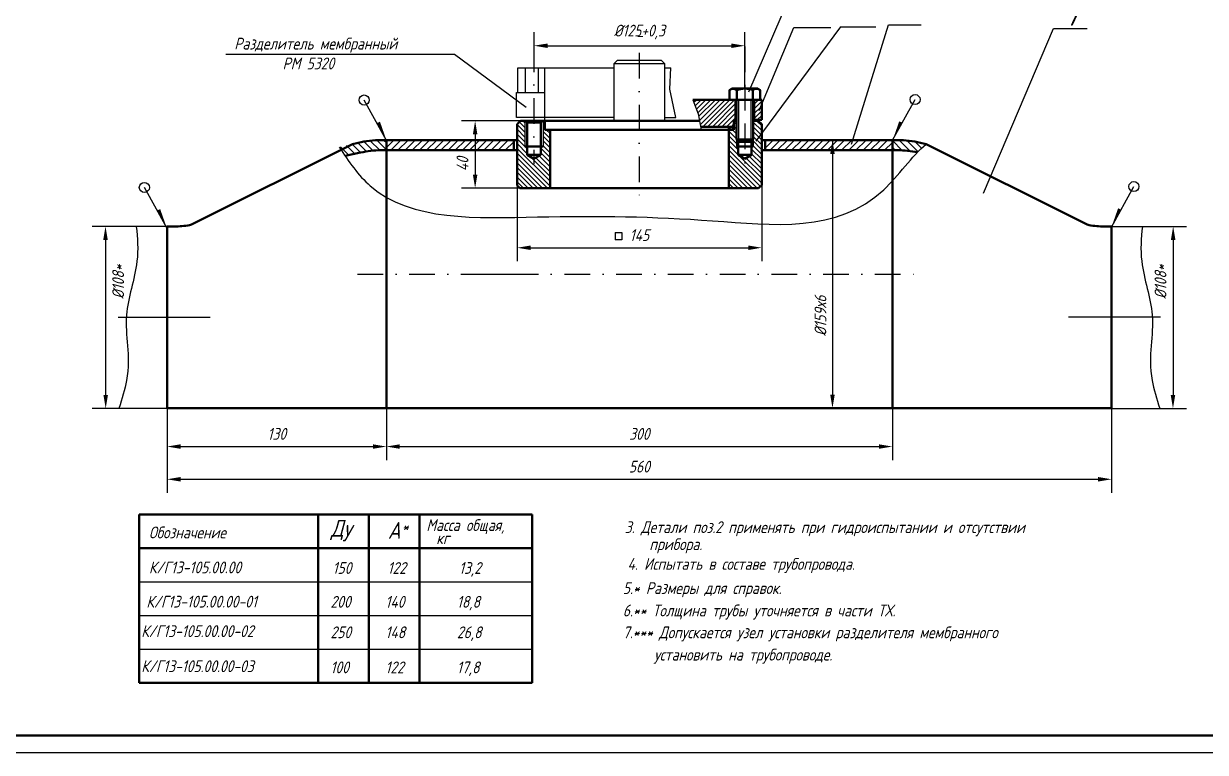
# Model space of a CAD drawing. Header units: inches. Extents: x 4333 to 5224, y 1590 to 2010.
# Drawn here: x 4669.2 to 5019.5, y 1590.2 to 1806.3 of the extents above; entities that cross this region are included whole.
import ezdxf

# ---------------------------------------------------------------- set-up
doc = ezdxf.new("R2010")
doc.units = ezdxf.units.IN
doc.header["$LTSCALE"] = 0.6
doc.header["$MEASUREMENT"] = 0
for name, pattern in [('DASHDOT', [25.4, 12.7, -6.35, 0, -6.35]), ('DASHED', [19.05, 12.7, -6.35]), ('PHANTOM', [63.5, 31.75, -6.35, 6.35, -6.35, 6.35, -6.35])]:
    doc.linetypes.add(name, pattern=pattern)
doc.styles.get("Standard").update_dxf_attribs({"font": 'romand.shx', "width": 0.8, "oblique": 15, "height": 3.5})
doc.dimstyles.get("Standard").update_dxf_attribs({"dimtxt": 3.5, "dimasz": 4, "dimexe": 4, "dimexo": 0, "dimgap": 2, "dimtad": 1, "dimrnd": 0.05, "dimtxsty": 'Standard', "dimcen": 0.09, "dimadec": 0, "dimazin": 2, "dimtfac": 1, "dimtmove": 0, "dimatfit": 3, "dimfxl": 0, "dimtolj": 1, "dimtzin": 0, "dimlwd": 25, "dimlwe": 25, "dimarcsym": 0})

# ---------------------------------------------------------------- blocks, each defined once
blk = doc.blocks.new('*D319')
at = {"color": 0, "lineweight": 25}
for p, q in [((4820.52, 1793.16), (4820.52, 1803.76)), ((4883.02, 1787.03), (4883.02, 1803.76)), ((4824.52, 1799.76), (4879.02, 1799.76))]:
    blk.add_line(p, q, dxfattribs=at)
at = {"color": 0}
for points in [[(4824.52, 1800.42), (4824.52, 1799.09), (4820.52, 1799.76)], [(4879.02, 1800.42), (4879.02, 1799.09), (4883.02, 1799.76)]]:
    blk.add_solid(points, dxfattribs=at)
at = {"layer": 'DEFPOINTS', "color": 0}
for p in [(4883.02, 1799.76), (4820.52, 1793.16), (4883.02, 1787.03)]:
    blk.add_point(p, dxfattribs=at)
at = {"color": 0, "insert": (4851.77, 1803.84), "char_height": 3.5, "attachment_point": 5}
blk.add_mtext('\\A1;%%C125+0,3', dxfattribs=at)
blk = doc.blocks.new('*D328')
at = {"color": 0, "lineweight": 25}
for p, q in [((4815.52, 1758.36), (4815.52, 1735.86)), ((4888.02, 1758.41), (4888.02, 1735.86)), ((4819.52, 1739.86), (4884.02, 1739.86))]:
    blk.add_line(p, q, dxfattribs=at)
at = {"color": 0}
for points in [[(4819.52, 1740.52), (4819.52, 1739.19), (4815.52, 1739.86)], [(4884.02, 1740.52), (4884.02, 1739.19), (4888.02, 1739.86)]]:
    blk.add_solid(points, dxfattribs=at)
at = {"layer": 'DEFPOINTS', "color": 0}
for p in [(4815.52, 1758.36), (4888.02, 1758.41), (4888.02, 1739.86)]:
    blk.add_point(p, dxfattribs=at)
at = {"color": 0, "insert": (4851.77, 1743.61), "char_height": 3.5, "attachment_point": 5}
blk.add_mtext('\\A1;145', dxfattribs=at)
blk = doc.blocks.new('*D331')
at = {"color": 0, "lineweight": 25}
for p, q in [((4711.74, 1692.28), (4711.74, 1676.91)), ((4776.78, 1692.28), (4776.78, 1676.91)), ((4715.74, 1680.91), (4772.78, 1680.91))]:
    blk.add_line(p, q, dxfattribs=at)
at = {"color": 0}
for points in [[(4715.74, 1681.57), (4715.74, 1680.24), (4711.74, 1680.91)], [(4772.78, 1681.57), (4772.78, 1680.24), (4776.78, 1680.91)]]:
    blk.add_solid(points, dxfattribs=at)
at = {"layer": 'DEFPOINTS', "color": 0}
for p in [(4711.74, 1692.28), (4776.78, 1692.28), (4776.78, 1680.91)]:
    blk.add_point(p, dxfattribs=at)
at = {"color": 0, "insert": (4744.26, 1684.66), "char_height": 3.5, "attachment_point": 5}
blk.add_mtext('\\A1;130', dxfattribs=at)
blk = doc.blocks.new('*D332')
at = {"color": 0, "lineweight": 25}
for p, q in [((4711.74, 1692.19), (4711.74, 1667.2)), ((4991.74, 1692.28), (4991.74, 1667.2)), ((4715.74, 1671.2), (4987.74, 1671.2))]:
    blk.add_line(p, q, dxfattribs=at)
at = {"color": 0}
for points in [[(4715.74, 1671.87), (4715.74, 1670.54), (4711.74, 1671.2)], [(4987.74, 1671.87), (4987.74, 1670.54), (4991.74, 1671.2)]]:
    blk.add_solid(points, dxfattribs=at)
at = {"layer": 'DEFPOINTS', "color": 0}
for p in [(4711.74, 1692.19), (4991.74, 1692.28), (4991.74, 1671.2)]:
    blk.add_point(p, dxfattribs=at)
at = {"color": 0, "insert": (4851.74, 1674.95), "char_height": 3.5, "attachment_point": 5}
blk.add_mtext('\\A1;560', dxfattribs=at)

msp = doc.modelspace()

# ---------------------------------------------------------------- hatches: boundary and pattern name
h = msp.add_hatch()
h.set_pattern_fill('ANSI31', color=256, scale=8, style=0)
h.set_pattern_definition([(45, (-3163.9178, 618.5841), (-0.70710678, 0.70710678), [])])
h.paths.add_polyline_path([(4879.766, 1775.739), (4879.766, 1777.739), (4880.266, 1777.739), (4880.266, 1783.739), (4878.451, 1783.739), (4867.639, 1783.739), (4869.166, 1779.564), (4869.857, 1775.739)])
h.paths.add_polyline_path([(4888.016, 1783.739), (4885.766, 1783.739), (4885.766, 1777.739), (4888.016, 1777.739)])
h = msp.add_hatch()
h.set_pattern_fill('ANSI37', color=256, scale=5, style=0)
h.set_pattern_definition([(45, (-3163.9178, 601.4038), (-0.44194174, 0.44194174), []), (135, (-3163.9178, 601.4038), (-0.44194174, -0.44194174), [])])
h.paths.add_polyline_path([(4879.766, 1775.739), (4878.266, 1775.739), (4878.266, 1774.814), (4879.766, 1774.814)])
h = msp.add_hatch()
h.set_pattern_fill('ANSI31', color=256, scale=12, angle=90, style=0)
h.set_pattern_definition([(135, (-4452.3774, 856.0217), (-1.06066017, -1.06066017), [])])
edge = h.paths.add_edge_path()
edge.add_line((4776.777, 1771.71), (4776.741, 1771.776))
edge.add_line((4776.741, 1771.776), (4775.209, 1771.776))
edge.add_arc((4775.209, 1741.776), 30, 90, 103.05167)
edge.add_line((4768.434, 1771.001), (4762.796, 1769.694))
edge.add_spline(control_points=[(4762.796, 1769.694), (4763.366, 1768.806), (4763.941, 1767.927), (4764.526, 1767.063)], knot_values=[3.572137, 3.572137, 3.572137, 3.572137, 6.6378057, 6.6378057, 6.6378057, 6.6378057], degree=3, periodic=0)
edge.add_line((4764.526, 1767.063), (4769.119, 1768.08))
edge.add_arc((4775.209, 1741.776), 27, 90, 103.03627, ccw=False)
edge.add_line((4775.209, 1768.776), (4776.777, 1768.776))
edge.add_line((4776.777, 1768.776), (4776.777, 1771.71))
edge = h.paths.add_edge_path()
edge.add_spline(control_points=[(4934.7, 1768.652), (4935.388, 1769.348), (4936.083, 1770.005), (4936.79, 1770.606)], knot_values=[186.176035, 186.176035, 186.176035, 186.176035, 188.9061185, 188.9061185, 188.9061185, 188.9061185], degree=3, periodic=0)
edge.add_line((4936.79, 1770.606), (4935.084, 1771.001))
edge.add_arc((4928.31, 1741.776), 30, 76.94833, 90)
edge.add_line((4928.31, 1771.776), (4926.833, 1771.776))
edge.add_line((4926.833, 1771.776), (4926.829, 1771.768))
edge.add_line((4926.829, 1771.768), (4926.832, 1771.776))
edge.add_line((4926.832, 1771.776), (4926.741, 1771.776))
edge.add_line((4926.741, 1771.776), (4926.741, 1768.776))
edge.add_line((4926.741, 1768.776), (4928.31, 1768.776))
edge.add_arc((4928.31, 1741.776), 27, 77.41841, 90, ccw=False)
edge.add_spline(control_points=[(4934.191, 1768.127), (4934.36, 1768.305), (4934.53, 1768.479), (4934.7, 1768.652)], knot_values=[185.5001757, 185.5001757, 185.5001757, 185.5001757, 186.176035, 186.176035, 186.176035, 186.176035], degree=3, periodic=0)
h = msp.add_hatch()
h.set_pattern_fill('ANSI31', color=256, scale=12, style=0)
h.set_pattern_definition([(45, (-4452.3774, 856.0217), (-1.06066017, 1.06066017), [])])
h.paths.add_polyline_path([(4776.777, 1771.776), (4776.777, 1771.727), (4776.817, 1771.64), (4776.777, 1771.71), (4776.777, 1768.776), (4814.516, 1768.776), (4814.516, 1771.776), (4813.473, 1771.776)])
h.paths.add_polyline_path([(4926.741, 1768.776), (4926.741, 1771.776), (4889.016, 1771.776), (4889.016, 1768.776)])

# ---------------------------------------------------------------- linework, layer by layer
for p, q in [((4884.18, 1786.069), (4897.239, 1816.418)), ((4911.418, 1805.335), (4886.234, 1771.46)), ((4887.309, 1780.589), (4897.588, 1805.185)), ((4914.617, 1770.584), (4925.571, 1805.949)), ((4953.783, 1756.017), (4974.511, 1804.882)), ((4729.194, 1797.3), (4796.965, 1797.3)), ((4796.965, 1797.3), (4818.222, 1781.501)), ((4844.241, 1794.464), (4845.241, 1795.464)), ((4844.241, 1777.514), (4844.241, 1794.464)), ((4858.216, 1795.464), (4859.216, 1794.464)), ((4859.216, 1794.464), (4859.216, 1777.514)), ((4815.766, 1785.889), (4815.766, 1793.164)), ((4815.766, 1793.164), (4844.241, 1793.164)), ((4817.941, 1793.164), (4817.941, 1785.889)), ((4821.866, 1791.989), (4821.866, 1793.164)), ((4821.866, 1785.889), (4821.866, 1791.989)), ((4859.216, 1793.164), (4861.104, 1793.164)), ((4860.816, 1786.914), (4861.104, 1793.164)), ((4862.566, 1778.489), (4860.816, 1786.914)), ((4776.817, 1771.64), (4770.162, 1783.659)), ((4815.316, 1785.889), (4823.766, 1785.889)), ((4867.639, 1783.739), (4869.166, 1779.564)), ((4881.218, 1771.304), (4881.218, 1783.739)), ((4884.867, 1771.338), (4884.867, 1783.739)), ((4926.829, 1771.768), (4933.483, 1783.787)), ((4815.516, 1776.514), (4815.516, 1762.514)), ((4815.516, 1776.514), (4815.516, 1773.711)), ((4817.816, 1774.084), (4815.516, 1776.384)), ((4817.816, 1775.498), (4816.158, 1777.156)), ((4817.816, 1776.912), (4817.215, 1777.514)), ((4817.816, 1777.514), (4817.816, 1769.864)), ((4823.216, 1777.514), (4823.216, 1769.864)), ((4823.766, 1776.619), (4823.216, 1777.169)), ((4869.537, 1777.514), (4838.491, 1777.514)), ((4844.241, 1778.489), (4839.166, 1778.489)), ((4851.766, 1777.514), (4869.537, 1777.514)), ((4859.216, 1778.489), (4862.566, 1778.489)), ((4869.166, 1779.564), (4870.024, 1774.814)), ((4880.522, 1776.432), (4879.766, 1777.188)), ((4880.522, 1777.514), (4880.522, 1769.864)), ((4885.497, 1777.514), (4885.497, 1769.864)), ((4888.016, 1774.594), (4885.504, 1777.106)), ((4888.016, 1776.009), (4886.51, 1777.515)), ((4817.816, 1772.67), (4815.516, 1774.97)), ((4817.816, 1771.255), (4815.516, 1773.555)), ((4823.766, 1775.205), (4823.216, 1775.755)), ((4825.266, 1772.291), (4823.216, 1774.341)), ((4825.266, 1770.876), (4823.216, 1772.926)), ((4825.266, 1773.705), (4824.157, 1774.814)), ((4880.522, 1772.189), (4878.266, 1774.445)), ((4881.016, 1770.281), (4878.266, 1773.031)), ((4880.522, 1773.604), (4879.312, 1774.814)), ((4880.522, 1775.018), (4879.766, 1775.773)), ((4888.016, 1773.18), (4885.504, 1775.692)), ((4888.016, 1771.766), (4885.504, 1774.278)), ((4888.016, 1770.352), (4885.504, 1772.864)), ((4813.473, 1771.776), (4815.516, 1771.776)), ((4818.516, 1769.141), (4815.516, 1772.141)), ((4818.516, 1767.727), (4815.516, 1770.727)), ((4815.516, 1769.499), (4815.516, 1762.514)), ((4825.266, 1759.563), (4815.516, 1769.313)), ((4825.266, 1766.634), (4822.516, 1769.384)), ((4825.266, 1769.462), (4823.216, 1771.512)), ((4825.266, 1768.048), (4823.216, 1770.098)), ((4881.016, 1768.867), (4878.266, 1771.617)), ((4881.016, 1767.452), (4878.266, 1770.202)), ((4888.016, 1767.523), (4885.016, 1770.523)), ((4888.016, 1766.109), (4885.016, 1769.109)), ((4888.016, 1768.938), (4885.242, 1771.712)), ((4825.266, 1758.149), (4815.516, 1767.899)), ((4824.487, 1757.514), (4815.516, 1766.484)), ((4825.266, 1760.977), (4819.364, 1766.88)), ((4825.266, 1762.391), (4821.102, 1766.556)), ((4825.266, 1763.805), (4822.002, 1767.07)), ((4825.266, 1765.22), (4822.516, 1767.97)), ((4888.016, 1759.038), (4878.266, 1768.788)), ((4887.621, 1758.019), (4878.266, 1767.374)), ((4886.712, 1757.514), (4878.266, 1765.96)), ((4888.016, 1760.452), (4881.223, 1767.246)), ((4888.016, 1761.867), (4883.427, 1766.456)), ((4888.016, 1763.281), (4884.327, 1766.97)), ((4888.016, 1764.695), (4885.016, 1767.695)), ((4823.073, 1757.514), (4815.516, 1765.07)), ((4821.658, 1757.514), (4815.516, 1763.656)), ((4820.244, 1757.514), (4815.516, 1762.242)), ((4885.298, 1757.514), (4878.266, 1764.546)), ((4883.884, 1757.514), (4878.266, 1763.131)), ((4818.83, 1757.514), (4815.516, 1760.827)), ((4817.416, 1757.514), (4815.516, 1759.413)), ((4882.47, 1757.514), (4878.266, 1761.717)), ((4881.055, 1757.514), (4878.266, 1760.303)), ((4879.641, 1757.514), (4878.266, 1758.889)), ((4711.666, 1745.731), (4705.012, 1757.75)), ((4829.611, 1757.514), (4816.366, 1757.514)), ((4834.952, 1757.514), (4816.366, 1757.514)), ((4887.116, 1757.514), (4816.366, 1757.514)), ((4836.02, 1757.514), (4828.804, 1757.514)), ((4851.766, 1757.514), (4870.822, 1757.514)), ((4865.662, 1757.514), (4874.384, 1757.514)), ((4878.271, 1757.514), (4874.361, 1757.514)), ((4991.704, 1745.969), (4998.358, 1757.988)), ((4711.741, 1746.193), (4701.465, 1746.193)), ((4991.741, 1746.193), (5002.018, 1746.193)), ((4844.548, 1744.422), (4846.548, 1744.422)), ((4844.548, 1744.422), (4844.548, 1742.243)), ((4846.548, 1742.243), (4844.548, 1742.243)), ((4846.548, 1744.422), (4846.548, 1742.243)), ((4712.857, 1692.193), (4697.471, 1692.193)), ((4990.626, 1692.193), (5006.011, 1692.193)), ((4703.474, 1640.807), (4819.954, 1640.807)), ((4703.474, 1630.807), (4819.954, 1630.807)), ((4703.474, 1620.807), (4819.954, 1620.807))]:
    msp.add_line(p, q)
at = {"lineweight": 30}
for p, q in [((4897.588, 1805.185), (4908.483, 1805.185)), ((4911.418, 1805.335), (4921.871, 1805.335)), ((4925.571, 1805.949), (4935.321, 1805.949)), ((4974.511, 1804.882), (4984.517, 1804.882))]:
    msp.add_line(p, q, dxfattribs=at)
at = {"linetype": 'DASHDOT'}
for p, q in [((4820.516, 1799.563), (4820.516, 1764.682)), ((4851.741, 1797.621), (4851.741, 1752.531)), ((4768.186, 1732.026), (4936.446, 1732.026))]:
    msp.add_line(p, q, dxfattribs=at)
at = {"linetype": 'DASHED'}
msp.add_line((4883.016, 1799.563), (4883.016, 1764.813), dxfattribs=at)
at = {"linetype": 'PHANTOM'}
for p, q in [((4844.241, 1794.464), (4859.216, 1794.464)), ((4845.241, 1795.464), (4858.216, 1795.464)), ((4815.316, 1778.489), (4815.316, 1785.889))]:
    msp.add_line(p, q, dxfattribs=at)
at = {"color": 0, "linetype": 'ByBlock'}
for p, q in [((4823.766, 1777.514), (4823.766, 1793.164)), ((4867.541, 1777.514), (4863.941, 1777.514)), ((4903.31, 1771.776), (4900.188, 1771.776)), ((4991.741, 1692.276), (4900.188, 1692.276))]:
    msp.add_line(p, q, dxfattribs=at)
at = {"lineweight": 50}
for p, q in [((4879.152, 1787.028), (4878.451, 1786.623)), ((4878.451, 1786.623), (4878.451, 1783.739)), ((4886.851, 1787.028), (4879.152, 1787.028)), ((4880.671, 1786.65), (4880.671, 1783.739)), ((4885.362, 1786.65), (4885.362, 1783.739)), ((4887.581, 1786.607), (4886.851, 1787.028)), ((4887.581, 1786.607), (4887.581, 1783.739)), ((4888.016, 1783.739), (4867.639, 1783.739)), ((4887.581, 1783.739), (4878.451, 1783.739)), ((4880.266, 1783.739), (4880.266, 1777.739)), ((4880.524, 1783.739), (4880.524, 1771.971)), ((4885.504, 1783.739), (4885.504, 1771.968)), ((4885.766, 1783.739), (4885.766, 1777.739)), ((4888.016, 1783.739), (4888.016, 1777.739)), ((4816.516, 1777.514), (4815.516, 1776.514)), ((4869.537, 1777.514), (4816.516, 1777.514)), ((4818.016, 1777.514), (4818.516, 1777.014)), ((4822.516, 1777.014), (4818.516, 1777.014)), ((4818.516, 1777.014), (4818.516, 1767.364)), ((4823.016, 1777.514), (4822.516, 1777.014)), ((4822.516, 1777.014), (4822.516, 1767.364)), ((4823.766, 1777.514), (4823.766, 1774.814)), ((4879.766, 1777.739), (4879.766, 1774.814)), ((4879.766, 1777.739), (4880.524, 1777.739)), ((4880.524, 1777.515), (4879.766, 1777.515)), ((4885.504, 1777.739), (4888.016, 1777.739)), ((4887.015, 1777.515), (4885.504, 1777.515)), ((4887.015, 1777.515), (4888.016, 1776.514)), ((4888.016, 1776.514), (4888.016, 1758.414)), ((4823.766, 1774.814), (4879.766, 1774.814)), ((4825.266, 1774.814), (4825.266, 1757.514)), ((4879.766, 1775.739), (4869.866, 1775.739)), ((4878.266, 1775.739), (4878.266, 1757.514)), ((4766.693, 1770.606), (4718.947, 1746.713)), ((4766.693, 1770.606), (4768.398, 1771.001)), ((4775.209, 1771.776), (4815.516, 1771.776)), ((4814.516, 1771.776), (4814.516, 1768.776)), ((4823.216, 1769.864), (4817.816, 1769.864)), ((4880.522, 1771.974), (4881.192, 1771.304)), ((4880.522, 1769.864), (4885.497, 1769.864)), ((4885.504, 1771.968), (4880.524, 1771.968)), ((4881.016, 1771.479), (4881.016, 1767.364)), ((4884.834, 1771.304), (4881.192, 1771.304)), ((4885.504, 1771.974), (4884.834, 1771.304)), ((4885.016, 1771.486), (4885.016, 1767.364)), ((4888.016, 1771.776), (4928.31, 1771.776)), ((4889.016, 1771.776), (4889.016, 1768.776)), ((4936.79, 1770.606), (4935.084, 1771.001)), ((4936.79, 1770.606), (4984.536, 1746.713)), ((4764.526, 1767.063), (4769.114, 1768.079)), ((4775.209, 1768.776), (4815.516, 1768.776)), ((4818.516, 1767.364), (4820.516, 1766.221)), ((4822.516, 1767.364), (4818.516, 1767.364)), ((4822.516, 1767.364), (4820.516, 1766.221)), ((4881.016, 1767.364), (4883.016, 1766.221)), ((4881.016, 1767.364), (4885.016, 1767.364)), ((4885.016, 1767.364), (4883.016, 1766.221)), ((4888.016, 1768.776), (4928.31, 1768.776)), ((4816.366, 1757.514), (4815.516, 1758.364)), ((4851.766, 1757.514), (4816.366, 1757.514)), ((4851.741, 1757.514), (4887.116, 1757.514)), ((4887.116, 1757.514), (4888.016, 1758.414)), ((4711.741, 1692.276), (4815.516, 1692.276)), ((4888.016, 1692.276), (4991.741, 1692.276)), ((4703.474, 1660.807), (4819.954, 1660.807)), ((4703.474, 1660.807), (4703.474, 1610.807)), ((4756.538, 1660.561), (4756.538, 1610.807)), ((4771.538, 1660.561), (4771.538, 1610.807)), ((4786.538, 1660.561), (4786.538, 1610.807)), ((4819.954, 1660.807), (4819.954, 1610.807)), ((4703.474, 1650.807), (4819.954, 1650.807)), ((4703.474, 1610.807), (4819.954, 1610.807)), ((4340.97, 1595.225), (5218.97, 1595.225))]:
    msp.add_line(p, q, dxfattribs=at)
at = {"lineweight": 25}
for p, q in [((4816.516, 1777.514), (4799.071, 1777.514)), ((4803.071, 1773.514), (4803.071, 1761.514)), ((4908.995, 1771.776), (4908.995, 1696.276)), ((4816.366, 1757.514), (4799.071, 1757.514)), ((4702.58, 1746.193), (4689.496, 1746.193)), ((5000.902, 1746.193), (5013.987, 1746.193)), ((4693.496, 1742.193), (4693.496, 1696.193)), ((5009.987, 1742.193), (5009.987, 1696.193)), ((4798.984, 1732.026), (4815.516, 1732.026)), ((4697.269, 1719.276), (4724.517, 1719.276)), ((5006.213, 1719.276), (4978.965, 1719.276)), ((4697.471, 1692.193), (4689.496, 1692.193)), ((4711.741, 1692.276), (4812.787, 1692.276)), ((4991.741, 1692.276), (4890.695, 1692.276)), ((4926.741, 1692.276), (4926.741, 1676.913)), ((5006.011, 1692.193), (5013.987, 1692.193)), ((4780.741, 1680.913), (4922.741, 1680.913)), ((4332.97, 1590.225), (5223.97, 1590.225))]:
    msp.add_line(p, q, dxfattribs=at)
at = {"linetype": 'Continuous'}
msp.add_line((4844.241, 1778.489), (4815.316, 1778.489), dxfattribs=at)
at = {"color": 0, "linetype": 'ByBlock', "lineweight": 50}
for p, q in [((4815.516, 1776.514), (4815.516, 1772.947)), ((4815.516, 1772.992), (4815.516, 1769.988)), ((4815.516, 1769.978), (4815.516, 1758.364))]:
    msp.add_line(p, q, dxfattribs=at)
at = {"linetype": 'Continuous', "lineweight": 50}
for p, q in [((4776.777, 1771.776), (4776.777, 1692.276)), ((4926.741, 1771.776), (4926.741, 1692.276)), ((4926.741, 1771.776), (4926.741, 1761.343)), ((4711.741, 1746.193), (4711.741, 1692.276)), ((4711.741, 1746.193), (4711.741, 1732.026)), ((4711.741, 1746.193), (4714.453, 1746.193)), ((4711.741, 1746.193), (4714.453, 1746.193)), ((4991.741, 1746.193), (4989.029, 1746.193)), ((4991.741, 1746.193), (4989.029, 1746.193)), ((4991.741, 1746.193), (4991.741, 1732.026)), ((4991.741, 1746.193), (4991.741, 1692.276)), ((4711.741, 1705.026), (4711.741, 1732.026)), ((4991.741, 1705.026), (4991.741, 1732.026)), ((4801.741, 1692.276), (4901.741, 1692.276))]:
    msp.add_line(p, q, dxfattribs=at)
at = {"color": 0}
msp.add_line((4874.361, 1757.514), (4874.381, 1757.534), dxfattribs=at)
for points in [[(4776.817, 1771.64, 0, 1, 0), (4774.397, 1777.021, 1, 1, 0)], [(4926.829, 1771.768, 0, 1, 0), (4929.248, 1777.149, 1, 1, 0)], [(4711.666, 1745.731, 0, 1, 0), (4709.247, 1751.112, 1, 1, 0)], [(4991.704, 1745.969, 0, 1, 0), (4994.123, 1751.35, 1, 1, 0)]]:
    msp.add_lwpolyline(points, format="xyseb")
for centre in [(4770.162, 1783.659), (4933.483, 1783.787), (4705.012, 1757.75), (4998.358, 1757.988)]:
    msp.add_circle(centre, 1.5)
at = {"lineweight": 50}
for centre, radius, start, end in [((4879.592, 1785.471), 1.537, 48.83398, 137.9371), ((4883.016, 1779.558), 7.47, 71.03808, 108.84328), ((4886.461, 1785.471), 1.537, 43.18259, 135.63198), ((4775.209, 1741.776), 30, 90, 103.05167), ((4928.31, 1741.776), 30, 76.94833, 90), ((4775.209, 1741.776), 27, 90, 103.05167), ((4928.31, 1741.776), 27, 77.41841, 90), ((4714.453, 1766.193), 20, 270, 283.05167), ((4714.453, 1766.193), 20, 270, 283.05167), ((4989.029, 1766.193), 20, 256.94833, 270), ((4989.029, 1766.193), 20, 256.94833, 270)]:
    msp.add_arc(centre, radius, start, end, dxfattribs=at)
for points, knots in [([(4762.796, 1769.694), (4765.545, 1765.409), (4778.235, 1747.372), (4824.255, 1749.613), (4871.579, 1748.919), (4916.658, 1743.428), (4932.485, 1766.949), (4936.79, 1770.606)], [3.572137, 3.572137, 3.572137, 3.572137, 18.3694925, 68.8071223, 120.7138586, 172.2856963, 188.9061185, 188.9061185, 188.9061185, 188.9061185]), ([(4702.58, 1746.193), (4703.037, 1742.744), (4703.491, 1733.911), (4697.646, 1718.561), (4701.729, 1706.135), (4698.353, 1695.026), (4697.471, 1692.193)], [9.4881729, 9.4881729, 9.4881729, 9.4881729, 19.8878013, 36.099967, 55.5047833, 62.2321611, 62.2321611, 62.2321611, 62.2321611]), ([(5000.902, 1746.193), (5000.445, 1742.744), (4999.991, 1733.911), (5005.837, 1718.561), (5001.754, 1706.135), (5005.13, 1695.026), (5006.011, 1692.193)], [9.4881729, 9.4881729, 9.4881729, 9.4881729, 19.8878013, 36.099967, 55.5047833, 62.2321611, 62.2321611, 62.2321611, 62.2321611])]:
    msp.add_open_spline(points, degree=3, knots=knots)
for points in [[(4802.404, 1773.514), (4803.737, 1773.514), (4803.071, 1777.514)], [(4908.328, 1767.64), (4909.662, 1767.64), (4908.995, 1771.64)], [(4802.404, 1761.514), (4803.737, 1761.514), (4803.071, 1757.514)], [(4694.162, 1742.193), (4692.829, 1742.193), (4693.496, 1746.193)], [(5009.32, 1742.193), (5010.654, 1742.193), (5009.987, 1746.193)], [(4694.212, 1696.193), (4692.879, 1696.193), (4693.546, 1692.193)], [(4908.328, 1696.276), (4909.662, 1696.276), (4908.995, 1692.276)], [(5009.27, 1696.193), (5010.604, 1696.193), (5009.937, 1692.193)], [(4780.741, 1681.58), (4780.741, 1680.246), (4776.741, 1680.913)], [(4922.741, 1681.58), (4922.741, 1680.246), (4926.741, 1680.913)]]:
    msp.add_solid(points)
at = {"layer": 'DEFPOINTS', "color": 0, "linetype": 'ByBlock', "lineweight": 50}
for p in [(4880.111, 1783.739), (4885.921, 1783.739)]:
    msp.add_point(p, dxfattribs=at)
at = {"layer": 'DEFPOINTS', "color": 0, "linetype": 'ByBlock'}
for p in [(4880.491, 1783.739), (4887.741, 1783.739), (4815.516, 1776.514), (4816.516, 1777.514), (4816.516, 1777.514), (4820.516, 1777.514), (4823.766, 1777.514), (4867.541, 1777.514), (4887.016, 1777.514), (4887.016, 1777.514), (4887.741, 1777.739), (4878.266, 1775.014), (4879.741, 1775.739), (4879.741, 1775.739), (4879.741, 1775.739), (4880.516, 1769.864), (4885.016, 1769.864), (4885.516, 1769.864), (4888.016, 1759.944), (4815.516, 1758.514), (4815.516, 1758.514), (4815.516, 1758.514), (4815.516, 1758.514), (4815.516, 1758.514), (4815.516, 1758.514), (4815.516, 1757.514), (4816.516, 1757.514), (4816.516, 1757.514), (4869.871, 1757.514), (4886.966, 1757.514), (4886.966, 1757.514), (4887.966, 1758.514), (4887.966, 1758.514), (4887.966, 1758.514), (4887.966, 1758.514), (4887.966, 1758.514), (4887.966, 1758.514), (4887.966, 1757.514)]:
    msp.add_point(p, dxfattribs=at)

# ---------------------------------------------------------------- texts
at = {"linetype": 'Continuous', "lineweight": 25, "oblique": 15, "width": 0.8}
for s, p in [('Разделитель мембранный', (4731.658, 1798.628)), ('РМ 5320', (4745.977, 1792.754)), ('3. Детали поз.2 применять при гидроиспытании и отсутствии ', (4847.427, 1655.26)), ('прибора.', (4854.709, 1650.203)), ('5.* Размеры для справок.', (4846.851, 1637.183)), ('6.** Толщина трубы уточняется в части ТХ.', (4846.851, 1630.553)), ('7.*** Допускается узел установки разделителя мембранного ', (4846.851, 1624.054)), ('     установить на трубопроводе.', (4846.851, 1617.449))]:
    msp.add_text(s, height=3.5, dxfattribs=at).set_placement(p)
at = {"linetype": 'Continuous', "lineweight": 30, "insert": (4977.946, 1812.707), "char_height": 7, "width": 19.02954, "attachment_point": 1}
msp.add_mtext('7', dxfattribs=at)
at = {"attachment_point": 1}
for s, insert, char_height, width in [('_', (4851.102, 1806.156), 3.5, 13.30583), ('Обозначение', (4706.373, 1657.187), 3.5, 60.47844), ('Ду', (4760.281, 1659.168), 5, 18.18744), ('А', (4777.194, 1658.552), 5, 18.18744), ('*', (4781.328, 1658.925), 3.5, 22.68495), ('Масса общая,', (4788.6, 1659.365), 3.5, 35.59379), ('кг', (4791.545, 1655.499), 3.5, 11.6854), ('К/Г13-105.00.00', (4706.373, 1646.817), 3.5, 60.47844), ('150', (4760.809, 1646.646), 3.5, 31.43877), ('122', (4777.101, 1646.646), 3.5, 31.43877), ('13,2', (4798.296, 1646.646), 3.5, 31.43877), ('К/Г13-105.00.00-01', (4705.602, 1636.665), 3.5, 60.47844), ('200', (4760.177, 1636.623), 3.5, 31.43877), ('140', (4776.469, 1636.623), 3.5, 31.43877), ('18,8', (4797.665, 1636.623), 3.5, 31.43877), ('К/Г13-105.00.00-02', (4704.089, 1627.915), 3.5, 60.47844), ('250', (4760.177, 1627.577), 3.5, 31.43877), ('148', (4776.469, 1627.577), 3.5, 31.43877), ('26,8', (4797.665, 1627.577), 3.5, 31.43877), ('К/Г13-105.00.00-03', (4704.089, 1617.516), 3.5, 60.47844), ('100', (4760.177, 1617.178), 3.5, 31.43877), ('122', (4776.469, 1617.178), 3.5, 31.43877), ('17,8', (4797.665, 1617.178), 3.5, 31.43877)]:
    msp.add_mtext(s, dxfattribs=dict(at, insert=insert, char_height=char_height, width=width))
at = {"char_height": 3.5, "attachment_point": 5, "rotation": 90}
for s, insert in [('\\A1;40', (4799.321, 1764.646)), ('%%C108*', (4697.246, 1729.777)), ('%%C108*', (5006.237, 1729.777)), ('\\A1;%%C159х6', (4905.429, 1719.671))]:
    msp.add_mtext(s, dxfattribs=dict(at, insert=insert))
at = {"insert": (4851.741, 1684.663), "char_height": 3.5, "attachment_point": 5}
msp.add_mtext('\\A1;300', dxfattribs=at)
at = {"linetype": 'Continuous', "lineweight": 25, "insert": (4848.231, 1647.855), "char_height": 3.5, "width": 168.61324, "attachment_point": 1}
msp.add_mtext('4. Испытать в составе трубопровода.', dxfattribs=at)

# ---------------------------------------------------------------- dimensions: what is measured, and where the dimension line sits
for base, p1, p2, text, picture, middle in [((4883.016, 1799.757), (4820.516, 1793.164), (4883.016, 1787.028), '%%C125+0,3', '*D319', (4851.766, 1803.84)), ((4888.016, 1739.857), (4815.516, 1758.364), (4888.016, 1758.414), '145', '*D328', (4851.766, 1743.607)), ((4776.777, 1680.908), (4711.741, 1692.276), (4776.777, 1692.276), '130', '*D331', (4744.259, 1684.658)), ((4991.741, 1671.205), (4711.741, 1692.193), (4991.741, 1692.276), '560', '*D332', (4851.741, 1674.955))]:
    dim = msp.add_linear_dim(base=base, p1=p1, p2=p2, text=text, dimstyle='Standard')
    dim.commit()
    dim.dimension.update_dxf_attribs({"geometry": picture, "text_midpoint": middle})

doc.saveas('drawing.dxf')
